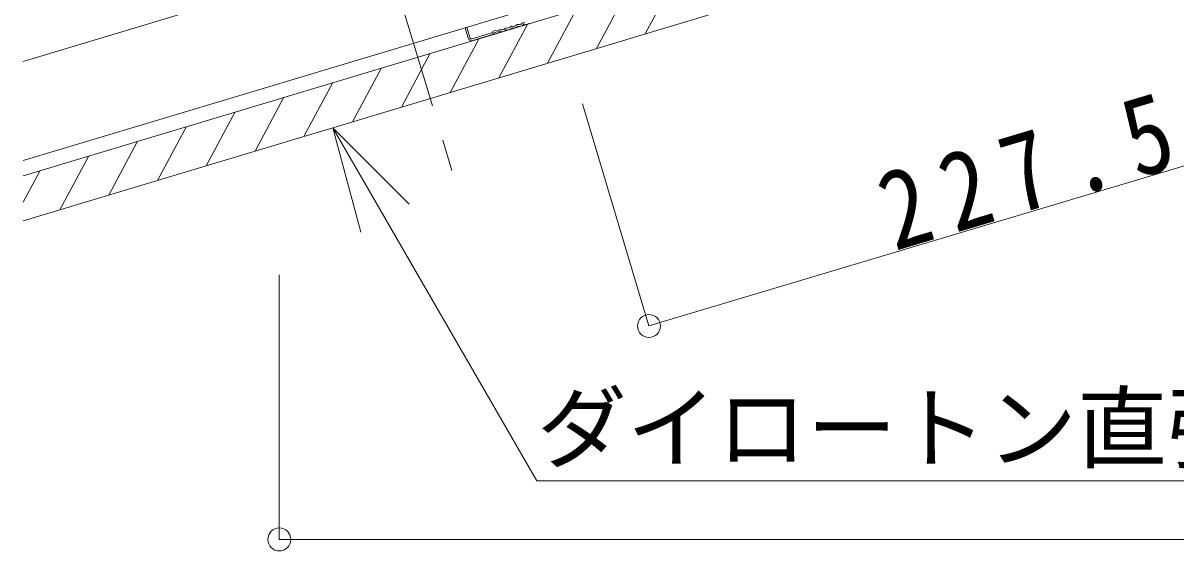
# Model space of a CAD drawing. Units: millimetres at full size, sheet at 1:10; details may follow other scales. Extents: x -2077 to 2023, y -1433 to 1417.
# Drawn here: x -273.1 to 47.1, y -105.2 to 41.4 of the extents above; entities that cross this region are included whole.
import ezdxf
from ezdxf.enums import TextEntityAlignment as Align

# ---------------------------------------------------------------- set-up
doc = ezdxf.new("R2010")
doc.units = ezdxf.units.MM
doc.header["$LTSCALE"] = 10
doc.linetypes.add('CHAIN1', pattern=[8, 5, -1, 1, -1])
for name, color, linetype, lineweight in [('1-0_断面', 7, 'Continuous', 9), ('1-1_寸法', 7, 'Continuous', 9), ('1-2_文字', 7, 'Continuous', 9), ('1-3_ＤＨクロス', 7, 'Continuous', 9)]:
    doc.layers.add(name, color=color, linetype=linetype, lineweight=lineweight)
doc.styles.add('ＭＳ ゴシック', font='')
doc.styles.get('ＭＳ ゴシック').set_extended_font_data('MS Gothic')

msp = doc.modelspace()

# ---------------------------------------------------------------- linework, layer by layer
at = {"layer": '1-0_断面'}
for p, q in [((-273.06, -13.5), (1665.42, 569.09)), ((-273.06, 3.21), (744.64, 309.07)), ((-273.06, -0.97), (746.27, 305.38)), ((-273.06, 30.77), (-186.96, 56.65)), ((-100.3, 38.42), (-92.26, 53.37)), ((-113.84, 34.35), (-105.81, 49.3)), ((-127.39, 30.28), (-119.35, 45.23)), ((-140.93, 26.21), (-132.89, 41.16)), ((-154.47, 22.14), (-146.44, 37.09)), ((-168.02, 18.07), (-159.98, 33.02)), ((-181.56, 14), (-173.52, 28.95)), ((-195.11, 9.93), (-187.07, 24.88)), ((-208.65, 5.86), (-200.61, 20.81)), ((-222.19, 1.79), (-214.15, 16.74)), ((-235.74, -2.28), (-227.7, 12.66)), ((-249.28, -6.35), (-241.24, 8.59)), ((-262.82, -10.42), (-254.79, 4.52)), ((-273.06, -8.34), (-268.33, 0.45))]:
    msp.add_line(p, q, dxfattribs=at)
at = {"layer": '1-0_断面', "color": 4, "linetype": 'CHAIN1'}
msp.add_line((-219.96, 219.54), (-153.99, 0.49), dxfattribs=at)
at = {"layer": '1-1_寸法'}
for p, q in [((-99.27, -42.7), (118.67, 22.55)), ((-99.27, -42.7), (-117.75, 19.01)), ((-201.9, -101.97), (-201.9, -28.45)), ((-201.9, -101.97), (708.1, -101.97))]:
    msp.add_line(p, q, dxfattribs=at)
for centre in [(-99.27, -42.7), (-201.9, -101.97)]:
    msp.add_circle(centre, 3.19, dxfattribs=at)
at = {"layer": '1-2_文字'}
for p, q in [((-187.02, 12.36), (-165.8, -8.85)), ((-130.41, -85.68), (231.62, -85.68))]:
    msp.add_line(p, q, dxfattribs=at)
msp.add_lwpolyline([(-130.41, -85.68), (-187.02, 12.36), (-179.25, -16.62)], dxfattribs=at)
at = {"layer": '1-3_ＤＨクロス'}
for p, q in [((-150.31, 40.1), (-149.83, 40.24)), ((-149.45, 37.23), (-150.31, 40.1)), ((-149.83, 40.24), (-148.97, 37.37)), ((-148.35, 37.03), (-142.86, 38.68)), ((-142.65, 38.95), (-142.74, 38.78)), ((-142.21, 38.71), (-142.3, 38.54)), ((-141.94, 38.79), (-141.77, 38.7)), ((-141.54, 39.14), (-141.71, 39.23)), ((-141.23, 39.17), (-141.38, 39.13)), ((-141.08, 38.7), (-141.24, 38.65)), ((-140.14, 39.5), (-139.6, 39.66)), ((-140, 39.02), (-139.46, 39.18)), ((-138.52, 39.99), (-137.97, 40.15)), ((-137.83, 39.67), (-138.37, 39.51)), ((-136.89, 40.48), (-136.34, 40.64)), ((-136.2, 40.16), (-136.74, 40)), ((-135.26, 40.97), (-134.72, 41.13)), ((-135.12, 40.49), (-134.57, 40.65)), ((-132.94, 41.14), (-133.49, 40.98)), ((-148.2, 36.56), (-142.72, 38.2))]:
    msp.add_line(p, q, dxfattribs=at)
for centre, radius, start, end in [((-142.92, 38.87), 0.2, 286.7275, 331.7275), ((-142.92, 38.87), 0.7, 286.7275, 331.7275), ((-142.04, 38.62), 0.7, 61.7275, 151.7275), ((-142.04, 38.62), 0.2, 61.7275, 151.7275), ((-141.44, 39.32), 0.7, 241.7275, 286.7275), ((-141.44, 39.32), 0.2, 241.7275, 286.7275), ((-141.29, 39.37), 0.2, 286.7275, 325.6699), ((-140.54, 38.86), 0.7, 67.785, 145.6699), ((-141.29, 39.37), 0.7, 286.7275, 325.6699), ((-140.54, 38.86), 0.2, 69.8576, 145.6699), ((-140.2, 39.69), 0.7, 247.785, 286.7275), ((-140.2, 39.69), 0.2, 247.785, 286.7275), ((-139.66, 39.86), 0.2, 286.7275, 325.6699), ((-138.91, 39.35), 0.7, 67.785, 145.6699), ((-139.66, 39.86), 0.7, 286.7275, 325.6699), ((-138.91, 39.35), 0.2, 67.785, 143.5974), ((-138.57, 40.18), 0.7, 247.785, 286.7275), ((-138.57, 40.18), 0.2, 247.785, 286.7275), ((-138.03, 40.34), 0.2, 286.7275, 325.6699), ((-137.29, 39.84), 0.7, 67.785, 145.6699), ((-138.03, 40.34), 0.7, 286.7275, 325.6699), ((-137.29, 39.84), 0.2, 67.785, 143.5974), ((-136.95, 40.67), 0.7, 247.785, 286.7275), ((-136.95, 40.67), 0.2, 247.785, 286.7275), ((-136.4, 40.83), 0.2, 286.7275, 325.6699), ((-135.66, 40.33), 0.7, 67.785, 145.6699), ((-136.4, 40.83), 0.7, 286.7275, 325.6699), ((-135.66, 40.33), 0.2, 67.785, 143.5974), ((-135.32, 41.16), 0.7, 247.785, 286.7275), ((-135.32, 41.16), 0.2, 247.785, 286.7275), ((-134.77, 41.32), 0.2, 286.7275, 325.6699), ((-134.03, 40.82), 0.7, 67.785, 145.6699), ((-134.77, 41.32), 0.7, 286.7275, 325.6699), ((-134.03, 40.82), 0.2, 67.785, 143.5974), ((-133.69, 41.65), 0.7, 247.785, 286.7275), ((-133.15, 41.81), 0.7, 286.7275, 325.6699), ((-148.49, 37.51), 1, 196.7275, 286.7275), ((-148.49, 37.51), 0.5, 196.7275, 286.7275)]:
    msp.add_arc(centre, radius, start, end, dxfattribs=at)

# ---------------------------------------------------------------- texts
at = {"layer": '1-1_寸法', "insert": (-31.01, -22.27), "char_height": 21.99, "attachment_point": 7, "rotation": 16.669, "style": 'ＭＳ ゴシック'}
msp.add_mtext('\\T1.38;\\W0.85;227.5', dxfattribs=at)
at = {"layer": '1-2_文字', "style": 'ＭＳ ゴシック'}
msp.add_text('ダイロートン直張工法用t9(t12)', height=18.33, dxfattribs=at).set_placement((-130.41, -85.68), align=Align.BOTTOM_LEFT)

doc.saveas('drawing.dxf')
